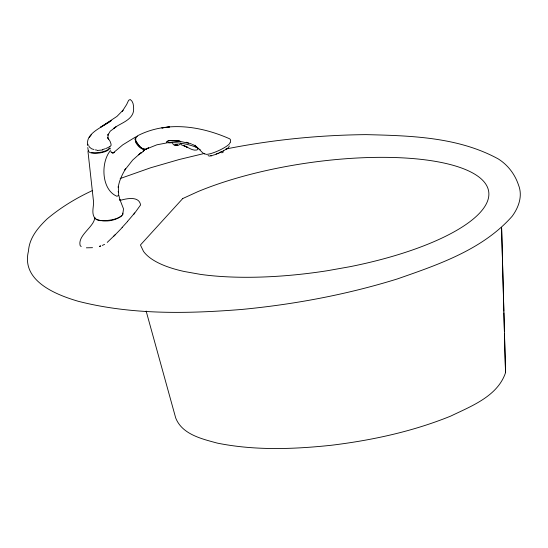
<?xml version="1.0" encoding="UTF-8"?>
<svg xmlns="http://www.w3.org/2000/svg" width="548" height="548" viewBox="0 0 548 548"><rect width="100%" height="100%" fill="white"/><g stroke="black" fill="none" stroke-linecap="round" stroke-linejoin="round"><path stroke-width="0.82" d="M135.719 139.192L135.726 138.356A7.96 3.624 50.9 0 1 136.253 137.089M166.633 142.74L166.969 141.72L168.935 140.528M196.033 146.282L195.074 145.939L195.109 145.213M230.311 142.494L230.626 140.035L229.797 138.863C200.671 125.965 166.469 120.69 137.192 135.972M122.814 214.247L123.506 208.836L119.854 199.451L120.115 200.513L118.861 195.348M87.769 145.199L87.906 144.206M144.473 149.837C139.493 148.693 133.582 142.432 135.664 137.137M94.646 218.618C93.194 227.427 77.35 235.77 80.2 245.71L81.207 246.538M195.074 145.939L195.191 145.473M503.845 311.134L501.591 227.352L505.537 372.674C497.618 396.286 471.287 406.15 450.703 416.103C412.569 431.557 372.03 440.291 331.287 445.271C293.42 449.278 254.745 450.682 217.22 443.092C201.89 438.9 182.155 434.461 175.703 417.966L146.131 311.031M229.338 146.042L228.468 147.624L226.399 149.337M109.874 146.802L111.107 145.316L111.004 143.98L110.093 141.35L107.593 137.493L108.573 139.363L107.908 137.48L108.257 134.137L107.826 135.219L110.223 131.191L115.964 126.944L113.902 128.232C120.45 123.149 131.705 120.546 133.548 111.155C133.767 107.257 133.856 101.77 130.239 99.496L128.622 100.291L126.615 104.558L122.259 111.34L123.04 110.203L116.95 116.409L100.407 127.3L111.189 120.608C104.291 126.478 84.741 132.986 87.865 145.241M88.523 150.57L87.981 151.549L93.276 199.369C94.619 205.877 90.495 212.816 95.174 218.59M144.247 150.2L143.049 151.289L143.343 150.906M144.069 150.508L145.268 149.193M166.818 141.781L167.859 140.939L171.784 140.569M91.475 134.561L89.208 137.589M133.787 214.378L140.583 204.966C139.192 195.924 126.903 198.431 120.512 200.301M144.508 149.686L145.001 149.083M198.308 148.474L196.992 149.974C192.17 151.125 187.943 146.905 183.649 145.556M121.772 215.501C115.292 221.262 104.558 222.33 96.612 219.447L96.338 219.049M127.67 221.358L122.094 227.475M221.762 151.454L221.036 151.94M107.223 242.408L115.505 234.448M172.024 142.131L171.695 142.631L167.188 142.809M223.728 150.392L223.289 150.714M180.278 144.056L178.504 145.241L174.079 145.062L172.504 143.514M219.481 152.584L218.926 152.926M143.425 151.406L138.425 154.81L141.206 152.776L140.651 153.015L132.712 160.03L124.869 169.969L125.581 168.839C122.197 174.538 119.142 180.669 118.252 187.306L118.279 186.553L118.683 194.095L118.204 195.752L116.888 196.253C101.373 189.766 100.537 162.407 110.381 150.652L110.812 151.138M109.662 146.7L105.785 148.604M221.837 152.878L223.488 151.871M145.405 149.549L148.556 147.83L145.816 149.241L156.906 144.802L166.38 143.001M135.171 137.226L122.697 144.898L113.231 152.926L114.299 152.228L113.196 152.865L111.881 152.68L112.84 153.015L111.052 151.906L111.244 152.282M92.509 190.526C76.24 198.047 60.814 207.397 47.087 218.947C38.031 227.605 29.297 237.948 28.489 251.025C20.927 280.871 55.786 294.721 78.33 301.304C131.616 314.915 187.348 313.785 241.771 309.449C294.434 304.393 346.699 294.625 397.266 278.959C438.297 264.643 482.555 249.73 512.188 216.234C518.764 207.281 522.84 195.814 518.497 184.977C514.88 174.209 507.88 164.975 498.235 158.913C458.128 136.966 410.753 135.719 366.119 134.63C319.1 135.089 272.096 139.788 225.982 148.994M104.593 244.36L102.229 245.442M216.83 153.741L216.131 154.043M120.17 178.538L150.604 167.791L179.251 159.502L204.589 153.406M220.68 152.097L219.96 152.241M102.613 149.542L105.011 148.809M218.227 153.214L217.796 153.269M177.867 144.912L174.716 144.96L177.175 144.967M102.839 149.947L97.325 150.453M137.541 136.315L135.959 136.945C134.596 140.11 137.116 143.295 138.98 145.706A7.857 3.562 50.8 0 0 144.234 149.234L145.014 149.2L145.056 149.611M211.898 155.817L209.089 156.064L208.082 155.543M92.516 247.675L86.365 247.819M172.497 142.686L168.811 142.679C178.169 142.322 187.567 143.85 196.287 147.282M145.014 149.2L143.96 149.111A7.569 3.439 50.9 0 1 142.747 148.666A7.48 3.404 50.9 0 1 139.5 146.206M171.798 140.658L180.045 141.192L169.757 140.555L178.319 140.973L188.738 143.302M95.393 149.899L96.955 150.145M99.702 220.57L100.366 220.721M186.251 142.24L188.615 142.98M189.403 143.227L191.615 144.083M94.009 149.529L91.591 148.803L89.461 147.09L88.762 145.713M184.258 145.843L187.58 147.371L181.237 144.768L180.792 143.042M195.704 146.933L200.301 149.775M192.355 144.364L194.355 145.316M204.76 154.057L202.739 152.858L199.13 149.275M196.273 146.487L198.061 148.104M139.493 146.2L136.678 142.268M136.411 143.302L134.979 138.904M118.169 191.396L118.546 192.718M110.134 148.07L110.354 148.967M88.31 151.09L87.783 147.549M505.537 372.674L504.441 333.362M503.893 312.846L504.4 331.656M122.273 227.447A743.246 197.575 -15.4 0 1 113.744 236.188M134.644 212.919A743.246 197.451 -15.4 0 1 127.499 221.385M227.256 148.234A10.467 2.076 -24.6 0 1 219.214 152.967M218.467 153.289A10.467 2.076 -24.6 0 1 213.042 155.207M212.323 155.379A10.467 2.076 -24.6 0 1 210.713 155.625M229.968 142.651A13.645 2.706 -24.6 0 1 220.097 149.933A13.645 2.706 -24.6 0 1 206.007 154.317M205.322 154.091A13.645 2.706 -24.6 0 1 205.055 153.666M109.264 148.049A10.364 3.22 -8.4 0 1 101.77 152.002M101.12 152.139A10.364 3.22 -8.4 0 1 98.448 152.556M97.784 152.625A10.364 3.22 -8.4 0 1 91.365 152.419M109.353 148.624A10.364 3.22 -8.4 0 1 99.873 152.947A10.364 3.22 -8.4 0 1 89.05 151.81M122.54 213.131A14.118 4.384 -8.4 0 1 109.908 220.132A14.118 4.384 -8.4 0 1 94.9 217.474M182.737 198.547L140.446 244.983L143.501 251.388A176.244 54.752 -8.4 0 0 184.272 271.5L200.575 274.397A176.244 54.752 -8.4 0 0 327.499 270.698L350.104 266.671A176.244 54.752 -8.4 0 0 470.081 171.627A176.244 54.752 -8.4 0 0 197.938 191.608L182.737 198.547M100.64 246.004L99.531 246.333L100.64 246.004M162.735 127.8L161.845 127.937L169.524 126.951L162.735 127.8"/></g></svg>
